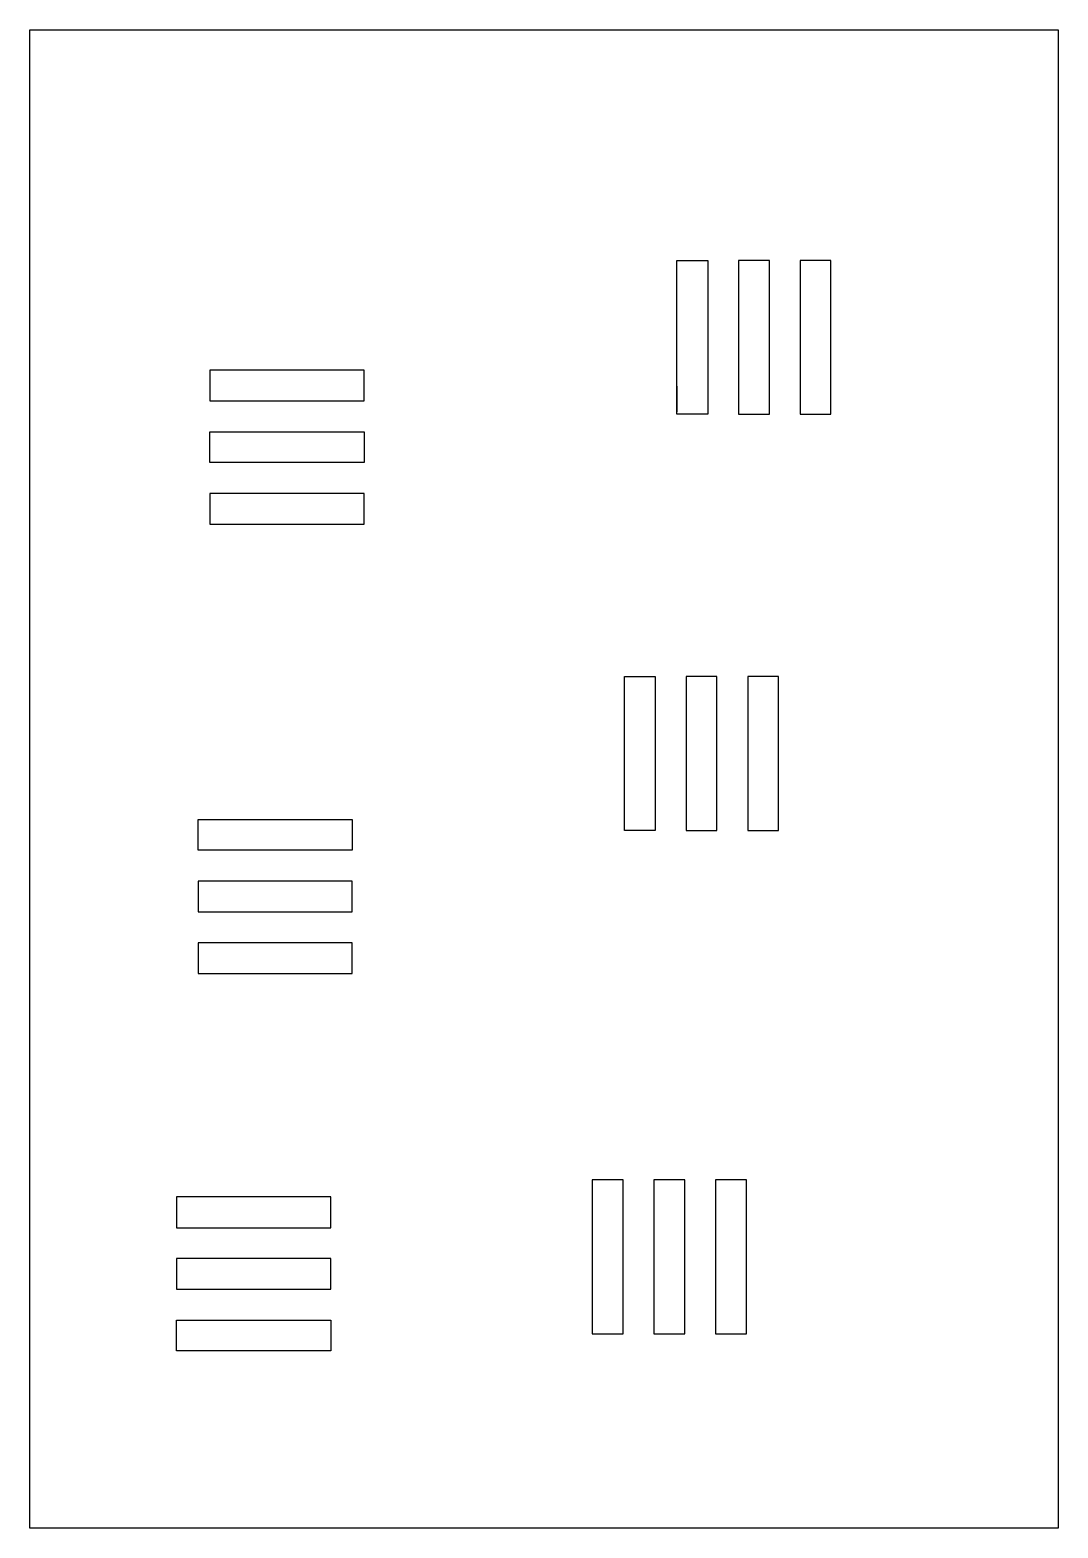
# Model space of a CAD drawing. Header units: millimetres. Extents: x -8 to 93, y -134 to 12.
import ezdxf

# ---------------------------------------------------------------- set-up
doc = ezdxf.new("R2010")
doc.units = ezdxf.units.MM

msp = doc.modelspace()

# ---------------------------------------------------------------- linework, layer by layer
msp.add_line((55.42, -22.85), (55.42, -25.35))
for points in [[(-7.56, 11.84), (92.52, 11.84), (92.52, -134.09), (-7.56, -134.09)], [(55.42, -10.6), (58.42, -10.6), (58.42, -25.6), (55.42, -25.6)], [(64.42, -10.6), (61.42, -10.6), (61.42, -25.6), (64.42, -25.6)], [(70.42, -10.6), (67.42, -10.6), (67.42, -25.6), (70.42, -25.6)], [(24.96, -21.3), (9.96, -21.3), (9.96, -24.3), (24.96, -24.3)], [(9.96, -30.3), (9.96, -27.3), (24.96, -27.3), (24.96, -30.3)], [(9.96, -36.3), (24.96, -36.3), (24.96, -33.3), (9.96, -33.3)], [(50.32, -51.13), (53.32, -51.13), (53.32, -66.13), (50.32, -66.13)], [(59.32, -51.13), (56.32, -51.13), (56.32, -66.13), (59.32, -66.13)], [(65.32, -51.13), (62.32, -51.13), (62.32, -66.13), (65.32, -66.13)], [(8.8, -68.07), (8.8, -65.07), (23.8, -65.07), (23.8, -68.07)], [(23.8, -74.07), (23.8, -71.07), (8.8, -71.07), (8.8, -74.07)], [(23.8, -77.07), (8.8, -77.07), (8.8, -80.07), (23.8, -80.07)], [(47.18, -115.16), (50.18, -115.16), (50.18, -100.16), (47.18, -100.16)], [(56.18, -100.16), (53.18, -100.16), (53.18, -115.16), (56.18, -115.16)], [(62.18, -100.16), (59.18, -100.16), (59.18, -115.16), (62.18, -115.16)], [(21.72, -101.83), (6.72, -101.83), (6.72, -104.83), (21.72, -104.83)], [(21.72, -110.83), (21.72, -107.83), (6.72, -107.83), (6.72, -110.83)], [(6.72, -116.83), (6.72, -113.83), (21.72, -113.83), (21.72, -116.83)]]:
    msp.add_lwpolyline(points, close=True)

doc.saveas('drawing.dxf')
